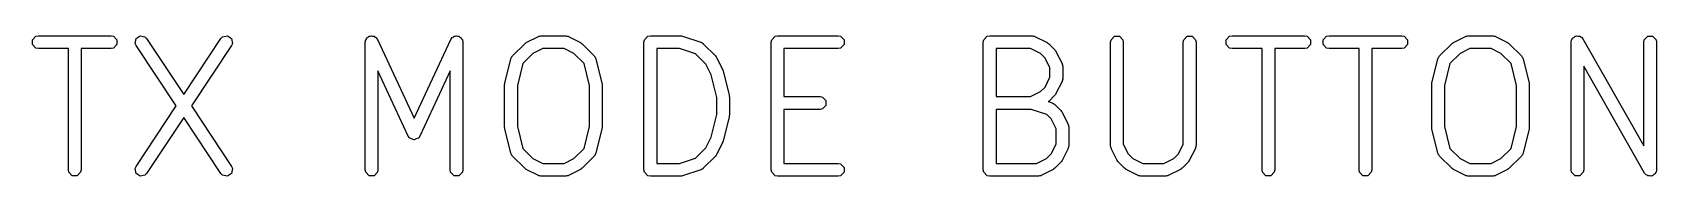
# Model space of a CAD drawing. Header units: millimetres. Extents: x 4 to 152, y 19 to 149.
# Drawn here: x 19.75 to 32.52, y 88.33 to 89.43 of the extents above; entities that cross this region are included whole.
import ezdxf

# ---------------------------------------------------------------- set-up
doc = ezdxf.new("R2010")
doc.units = ezdxf.units.MM
doc.layers.add('F.Silkscreen', color=41, linetype='CONTINUOUS', true_color=0xf2eda1)

msp = doc.modelspace()

# ---------------------------------------------------------------- linework, layer by layer
at = {"layer": 'F.Silkscreen', "linetype": 'CONTINUOUS'}
for p, q in [((19.754833, 89.396715), (19.781893, 89.423775)), ((19.754833, 89.358447), (19.754833, 89.396715)), ((19.781893, 89.331387), (19.754833, 89.358447)), ((19.781893, 89.423775), (19.801027, 89.427581)), ((19.801027, 89.427581), (20.372455, 89.427581)), ((20.372455, 89.427581), (20.391589, 89.423775)), ((20.391589, 89.423775), (20.418649, 89.396715)), ((20.418649, 89.358447), (20.391589, 89.331387)), ((20.418649, 89.396715), (20.418649, 89.358447)), ((20.561502, 89.367878), (20.569007, 89.405403)), ((20.568948, 89.349846), (20.561502, 89.367878)), ((20.883791, 88.877581), (20.568948, 89.349846)), ((20.569007, 89.405403), (20.600848, 89.42663)), ((20.600848, 89.42663), (20.638373, 89.419125)), ((20.638373, 89.419125), (20.652154, 89.405316)), ((20.652154, 89.405316), (20.943883, 88.967721)), ((20.943883, 88.967721), (21.235614, 89.405316)), ((21.318819, 89.349846), (21.003976, 88.877581)), ((21.235614, 89.405316), (21.249395, 89.419125)), ((21.249395, 89.419125), (21.28692, 89.42663)), ((21.28692, 89.42663), (21.318761, 89.405403)), ((21.318761, 89.405403), (21.326266, 89.367878)), ((21.326266, 89.367878), (21.318819, 89.349846)), ((22.370075, 89.377581), (22.373881, 89.396715)), ((22.370075, 88.377581), (22.370075, 89.377581)), ((22.373881, 89.396715), (22.380163, 89.402998)), ((22.380163, 89.402998), (22.383201, 89.41135)), ((22.383201, 89.41135), (22.393166, 89.416001)), ((22.393166, 89.416001), (22.400941, 89.423775)), ((22.400941, 89.423775), (22.409826, 89.423775)), ((22.409826, 89.423775), (22.417879, 89.427533)), ((22.417879, 89.427533), (22.428214, 89.423775)), ((22.428214, 89.423775), (22.439209, 89.423775)), ((22.439209, 89.423775), (22.445491, 89.417493)), ((22.445491, 89.417493), (22.453844, 89.414455)), ((22.453844, 89.414455), (22.465384, 89.398725)), ((22.465384, 89.398725), (22.753407, 88.781531)), ((22.753407, 88.781531), (23.041432, 89.398726)), ((23.041432, 89.398726), (23.052972, 89.414455)), ((23.052972, 89.414455), (23.061324, 89.417493)), ((23.061324, 89.417493), (23.067607, 89.423775)), ((23.067607, 89.423775), (23.078602, 89.423775)), ((23.078602, 89.423775), (23.088937, 89.427533)), ((23.088937, 89.427533), (23.09699, 89.423775)), ((23.09699, 89.423775), (23.105875, 89.423775)), ((23.105875, 89.423775), (23.113649, 89.416001)), ((23.113649, 89.416001), (23.123615, 89.41135)), ((23.123615, 89.41135), (23.126652, 89.402998)), ((23.126652, 89.402998), (23.132935, 89.396715)), ((23.132935, 89.396715), (23.136741, 89.377581)), ((23.136741, 89.377581), (23.136741, 88.377581)), ((23.527577, 89.270079), (23.622815, 89.365317)), ((23.622815, 89.365317), (23.629474, 89.369768)), ((23.629474, 89.369768), (23.635809, 89.374683)), ((23.635809, 89.374683), (23.731047, 89.422302)), ((23.731047, 89.422302), (23.733462, 89.422964)), ((23.733462, 89.422964), (23.734274, 89.423775)), ((23.734274, 89.423775), (23.742135, 89.425339)), ((23.742135, 89.425339), (23.749863, 89.427455)), ((23.749863, 89.427455), (23.750951, 89.427093)), ((23.750951, 89.427093), (23.753408, 89.427581)), ((23.753408, 89.427581), (23.943884, 89.427581)), ((23.943884, 89.427581), (23.94634, 89.427093)), ((23.94634, 89.427093), (23.947429, 89.427455)), ((23.947429, 89.427455), (23.955156, 89.425339)), ((23.955156, 89.425339), (23.963018, 89.423775)), ((23.963018, 89.423775), (23.963829, 89.422964)), ((23.963829, 89.422964), (23.966245, 89.422302)), ((23.966245, 89.422302), (24.061482, 89.374684)), ((24.061482, 89.374684), (24.067815, 89.369769)), ((24.067815, 89.369769), (24.074477, 89.365317)), ((24.074477, 89.365317), (24.169715, 89.270079)), ((24.560551, 89.377581), (24.564357, 89.396715)), ((24.560551, 88.377581), (24.560551, 89.377581)), ((24.564357, 89.396715), (24.591417, 89.423775)), ((24.591417, 89.423775), (24.610551, 89.427581)), ((24.610551, 89.427581), (24.848646, 89.427581)), ((24.848646, 89.427581), (24.856508, 89.426018)), ((24.856508, 89.426018), (24.864457, 89.425015)), ((24.864457, 89.425015), (25.007314, 89.377396)), ((25.007314, 89.377396), (25.009489, 89.376156)), ((25.009489, 89.376156), (25.010637, 89.376156)), ((25.010637, 89.376156), (25.017301, 89.371703)), ((25.017301, 89.371703), (25.024262, 89.367735)), ((25.024262, 89.367735), (25.024775, 89.366709)), ((25.024775, 89.366709), (25.026858, 89.365317)), ((25.026858, 89.365317), (25.122096, 89.270079)), ((25.560551, 89.377581), (25.564357, 89.396715)), ((25.560551, 88.377581), (25.560551, 89.377581)), ((25.564357, 89.396715), (25.591417, 89.423775)), ((25.591417, 89.423775), (25.610551, 89.427581)), ((25.610551, 89.427581), (26.086741, 89.427581)), ((26.086741, 89.427581), (26.105875, 89.423775)), ((26.105875, 89.423775), (26.132935, 89.396715)), ((26.132935, 89.358447), (26.105875, 89.331387)), ((26.132935, 89.396715), (26.132935, 89.358447)), ((27.227218, 89.377581), (27.231024, 89.396715)), ((27.227218, 88.377581), (27.227218, 89.377581)), ((27.231024, 89.396715), (27.258084, 89.423775)), ((27.258084, 89.423775), (27.277218, 89.427581)), ((27.277218, 89.427581), (27.610551, 89.427581)), ((27.610551, 89.427581), (27.613007, 89.427093)), ((27.613007, 89.427093), (27.614096, 89.427455)), ((27.614096, 89.427455), (27.621823, 89.425339)), ((27.621823, 89.425339), (27.629685, 89.423775)), ((27.629685, 89.423775), (27.630496, 89.422964)), ((27.630496, 89.422964), (27.632912, 89.422302)), ((27.632912, 89.422302), (27.728149, 89.374684)), ((27.728149, 89.374684), (27.734482, 89.369769)), ((27.734482, 89.369769), (27.741144, 89.365317)), ((27.741144, 89.365317), (27.788763, 89.317699)), ((28.227218, 89.377581), (28.231024, 89.396715)), ((28.227218, 88.568058), (28.227218, 89.377581)), ((28.231024, 89.396715), (28.258084, 89.423775)), ((28.258084, 89.423775), (28.296352, 89.423775)), ((28.296352, 89.423775), (28.323412, 89.396715)), ((28.323412, 89.396715), (28.327218, 89.377581)), ((28.327218, 89.377581), (28.327218, 88.579861)), ((28.798646, 89.377581), (28.802452, 89.396715)), ((28.798646, 88.579862), (28.798646, 89.377581)), ((28.802452, 89.396715), (28.829512, 89.423775)), ((28.829512, 89.423775), (28.86778, 89.423775)), ((28.86778, 89.423775), (28.89484, 89.396715)), ((28.89484, 89.396715), (28.898646, 89.377581)), ((28.898646, 89.377581), (28.898646, 88.568058)), ((29.135786, 89.396715), (29.162846, 89.423775)), ((29.135786, 89.358447), (29.135786, 89.396715)), ((29.162846, 89.331387), (29.135786, 89.358447)), ((29.162846, 89.423775), (29.18198, 89.427581)), ((29.18198, 89.427581), (29.753408, 89.427581)), ((29.753408, 89.427581), (29.772542, 89.423775)), ((29.772542, 89.423775), (29.799602, 89.396715)), ((29.799602, 89.358447), (29.772542, 89.331387)), ((29.799602, 89.396715), (29.799602, 89.358447)), ((29.897691, 89.396715), (29.924751, 89.423775)), ((29.897691, 89.358447), (29.897691, 89.396715)), ((29.924751, 89.331387), (29.897691, 89.358447)), ((29.924751, 89.423775), (29.943885, 89.427581)), ((29.943885, 89.427581), (30.515313, 89.427581)), ((30.515313, 89.427581), (30.534447, 89.423775)), ((30.534447, 89.423775), (30.561507, 89.396715)), ((30.561507, 89.358447), (30.534447, 89.331387)), ((30.561507, 89.396715), (30.561507, 89.358447)), ((30.813292, 89.270079), (30.90853, 89.365317)), ((30.90853, 89.365317), (30.915189, 89.369768)), ((30.915189, 89.369768), (30.921524, 89.374683)), ((30.921524, 89.374683), (31.016762, 89.422302)), ((31.016762, 89.422302), (31.019177, 89.422964)), ((31.019177, 89.422964), (31.019989, 89.423775)), ((31.019989, 89.423775), (31.02785, 89.425339)), ((31.02785, 89.425339), (31.035578, 89.427455)), ((31.035578, 89.427455), (31.036666, 89.427093)), ((31.036666, 89.427093), (31.039123, 89.427581)), ((31.039123, 89.427581), (31.229599, 89.427581)), ((31.229599, 89.427581), (31.232055, 89.427093)), ((31.232055, 89.427093), (31.233144, 89.427455)), ((31.233144, 89.427455), (31.240871, 89.425339)), ((31.240871, 89.425339), (31.248733, 89.423775)), ((31.248733, 89.423775), (31.249544, 89.422964)), ((31.249544, 89.422964), (31.25196, 89.422302)), ((31.25196, 89.422302), (31.347197, 89.374684)), ((31.347197, 89.374684), (31.35353, 89.369769)), ((31.35353, 89.369769), (31.360192, 89.365317)), ((31.360192, 89.365317), (31.45543, 89.270079)), ((31.846266, 89.377581), (31.850072, 89.396715)), ((31.846266, 88.377581), (31.846266, 89.377581)), ((31.850072, 89.396715), (31.854926, 89.40157)), ((31.854926, 89.40157), (31.856734, 89.408196)), ((31.856734, 89.408196), (31.867978, 89.414622)), ((31.867978, 89.414622), (31.877132, 89.423775)), ((31.877132, 89.423775), (31.883998, 89.423775)), ((31.883998, 89.423775), (31.88996, 89.427182)), ((31.88996, 89.427182), (31.902453, 89.423775)), ((31.902453, 89.423775), (31.9154, 89.423775)), ((31.9154, 89.423775), (31.920254, 89.418921)), ((31.920254, 89.418921), (31.926881, 89.417113)), ((31.926881, 89.417113), (31.939678, 89.402388)), ((31.939678, 89.402388), (32.417694, 88.56586)), ((32.417694, 89.377581), (32.4215, 89.396715)), ((32.417694, 88.56586), (32.417694, 89.377581)), ((32.4215, 89.396715), (32.44856, 89.423775)), ((32.44856, 89.423775), (32.486828, 89.423775)), ((32.486828, 89.423775), (32.513888, 89.396715)), ((32.513888, 89.396715), (32.517694, 89.377581)), ((32.517694, 89.377581), (32.517694, 88.377581)), ((19.801027, 89.327581), (19.781893, 89.331387)), ((20.036741, 89.327581), (19.801027, 89.327581)), ((20.036741, 88.377581), (20.036741, 89.327581)), ((20.372455, 89.327581), (20.136741, 89.327581)), ((20.136741, 89.327581), (20.136741, 88.377581)), ((20.391589, 89.331387), (20.372455, 89.327581)), ((23.466806, 89.056375), (23.514425, 89.246851)), ((23.514425, 89.246851), (23.516738, 89.251748)), ((23.516738, 89.253858), (23.520141, 89.258952)), ((23.516738, 89.251748), (23.516738, 89.253858)), ((23.520141, 89.258952), (23.522758, 89.26449)), ((23.522758, 89.26449), (23.524568, 89.265577)), ((23.524568, 89.265577), (23.527577, 89.270079)), ((23.687786, 89.288869), (23.60808, 89.209163)), ((23.765212, 89.327581), (23.687786, 89.288869)), ((23.932081, 89.327581), (23.765212, 89.327581)), ((24.009505, 89.288869), (23.932081, 89.327581)), ((24.089211, 89.209163), (24.009505, 89.288869)), ((24.169715, 89.270079), (24.172723, 89.265577)), ((24.172723, 89.265577), (24.174534, 89.26449)), ((24.174534, 89.26449), (24.17715, 89.258952)), ((24.17715, 89.258952), (24.180554, 89.253858)), ((24.180554, 89.253858), (24.180554, 89.251748)), ((24.180554, 89.251748), (24.182867, 89.246851)), ((24.182867, 89.246851), (24.230486, 89.056375)), ((24.840533, 89.327581), (24.660551, 89.327581)), ((24.660551, 89.327581), (24.660551, 88.427581)), ((24.964494, 89.286261), (24.840533, 89.327581)), ((25.045647, 89.205108), (24.964494, 89.286261)), ((25.122096, 89.270079), (25.126546, 89.26342)), ((25.126546, 89.26342), (25.131462, 89.257085)), ((25.131462, 89.257085), (25.179081, 89.161847)), ((26.086741, 89.327581), (25.660551, 89.327581)), ((25.660551, 89.327581), (25.660551, 88.951391)), ((26.105875, 89.331387), (26.086741, 89.327581)), ((27.598748, 89.327581), (27.327218, 89.327581)), ((27.327218, 89.327581), (27.327218, 88.951391)), ((27.676171, 89.28887), (27.598748, 89.327581)), ((27.712315, 89.252725), (27.676171, 89.28887)), ((27.751027, 89.175302), (27.712315, 89.252725)), ((27.788763, 89.317699), (27.793217, 89.311033)), ((27.793217, 89.311033), (27.798129, 89.304704)), ((27.798129, 89.304704), (27.845748, 89.209466)), ((29.18198, 89.327581), (29.162846, 89.331387)), ((29.417694, 89.327581), (29.18198, 89.327581)), ((29.417694, 88.377581), (29.417694, 89.327581)), ((29.753408, 89.327581), (29.517694, 89.327581)), ((29.517694, 89.327581), (29.517694, 88.377581)), ((29.772542, 89.331387), (29.753408, 89.327581)), ((29.943885, 89.327581), (29.924751, 89.331387)), ((30.179599, 89.327581), (29.943885, 89.327581)), ((30.179599, 88.377581), (30.179599, 89.327581)), ((30.515313, 89.327581), (30.279599, 89.327581)), ((30.279599, 89.327581), (30.279599, 88.377581)), ((30.534447, 89.331387), (30.515313, 89.327581)), ((30.752521, 89.056375), (30.80014, 89.246851)), ((30.80014, 89.246851), (30.802453, 89.251748)), ((30.802453, 89.253858), (30.805856, 89.258952)), ((30.802453, 89.251748), (30.802453, 89.253858)), ((30.805856, 89.258952), (30.808473, 89.26449)), ((30.808473, 89.26449), (30.810283, 89.265577)), ((30.810283, 89.265577), (30.813292, 89.270079)), ((30.973501, 89.288869), (30.893795, 89.209163)), ((31.050927, 89.327581), (30.973501, 89.288869)), ((31.217796, 89.327581), (31.050927, 89.327581)), ((31.29522, 89.288869), (31.217796, 89.327581)), ((31.374926, 89.209163), (31.29522, 89.288869)), ((31.45543, 89.270079), (31.458438, 89.265577)), ((31.458438, 89.265577), (31.460249, 89.26449)), ((31.460249, 89.26449), (31.462865, 89.258952)), ((31.462865, 89.258952), (31.466269, 89.253858)), ((31.466269, 89.253858), (31.466269, 89.251748)), ((31.466269, 89.251748), (31.468582, 89.246851)), ((31.468582, 89.246851), (31.516201, 89.056375)), ((22.708099, 88.642151), (22.470075, 89.152204)), ((22.470075, 89.152204), (22.470075, 88.377581)), ((23.036741, 89.152204), (22.798717, 88.642152)), ((23.036741, 88.377581), (23.036741, 89.152204)), ((23.60808, 89.209163), (23.565313, 89.038093)), ((24.131979, 89.038093), (24.089211, 89.209163)), ((25.087184, 89.122034), (25.045647, 89.205108)), ((25.131979, 88.942855), (25.087184, 89.122034)), ((25.179081, 89.161847), (25.180527, 89.156566)), ((25.180527, 89.156566), (25.182867, 89.151613)), ((25.182867, 89.151613), (25.230486, 88.961137)), ((27.712315, 89.026248), (27.751027, 89.103671)), ((27.751027, 89.103671), (27.751027, 89.175302)), ((27.845748, 89.209466), (27.846409, 89.207051)), ((27.846409, 89.207051), (27.847221, 89.206239)), ((27.847221, 89.206239), (27.848784, 89.198378)), ((27.848784, 89.198378), (27.850901, 89.19065)), ((27.850901, 89.088322), (27.848784, 89.080595)), ((27.850901, 89.19065), (27.850538, 89.189562)), ((27.850538, 89.189562), (27.851027, 89.187105)), ((27.851027, 89.091867), (27.850538, 89.089411)), ((27.850538, 89.089411), (27.850901, 89.088322)), ((27.851027, 89.187105), (27.851027, 89.091867)), ((30.893795, 89.209163), (30.851028, 89.038093)), ((31.417694, 89.038093), (31.374926, 89.209163)), ((32.424282, 88.352774), (31.946266, 89.189303)), ((31.946266, 89.189303), (31.946266, 88.377581)), ((23.465313, 89.044248), (23.466508, 89.050258)), ((23.465313, 88.710915), (23.465313, 89.044248)), ((23.466508, 89.050258), (23.466806, 89.056375)), ((23.565313, 89.038093), (23.565313, 88.71707)), ((24.131979, 88.71707), (24.131979, 89.038093)), ((24.230486, 89.056375), (24.230783, 89.050258)), ((24.230783, 89.050258), (24.231979, 89.044248)), ((24.231979, 89.044248), (24.231979, 88.710915)), ((25.230486, 88.961137), (25.230783, 88.95502)), ((27.598748, 88.951391), (27.676171, 88.990103)), ((27.676171, 88.990103), (27.712315, 89.026248)), ((27.788763, 88.961273), (27.741144, 88.913655)), ((27.793217, 88.96794), (27.788763, 88.961273)), ((27.798129, 88.974268), (27.793217, 88.96794)), ((27.845748, 89.069506), (27.798129, 88.974268)), ((27.846409, 89.071922), (27.845748, 89.069506)), ((27.847221, 89.072733), (27.846409, 89.071922)), ((27.848784, 89.080595), (27.847221, 89.072733)), ((30.751028, 89.044248), (30.752223, 89.050258)), ((30.751028, 88.710915), (30.751028, 89.044248)), ((30.752223, 89.050258), (30.752521, 89.056375)), ((30.851028, 89.038093), (30.851028, 88.71707)), ((31.417694, 88.71707), (31.417694, 89.038093)), ((31.516201, 89.056375), (31.516498, 89.050258)), ((31.516498, 89.050258), (31.517694, 89.044248)), ((31.517694, 89.044248), (31.517694, 88.710915)), ((20.568948, 88.405316), (20.883791, 88.877581)), ((21.003976, 88.877581), (21.318819, 88.405316)), ((25.131979, 88.812308), (25.131979, 88.942855)), ((25.230783, 88.95502), (25.231979, 88.94901)), ((25.231979, 88.94901), (25.231979, 88.806153)), ((25.660551, 88.951391), (25.943884, 88.951391)), ((25.943884, 88.851391), (25.660551, 88.851391)), ((25.660551, 88.851391), (25.660551, 88.427581)), ((25.943884, 88.951391), (25.963018, 88.947585)), ((25.963018, 88.855197), (25.943884, 88.851391)), ((25.963018, 88.947585), (25.990078, 88.920525)), ((25.990078, 88.882257), (25.963018, 88.855197)), ((25.990078, 88.920525), (25.990078, 88.882257)), ((27.327218, 88.951391), (27.598748, 88.951391)), ((27.602438, 88.851391), (27.327218, 88.851391)), ((27.327218, 88.851391), (27.327218, 88.427581)), ((27.726399, 88.810071), (27.602438, 88.851391)), ((27.741144, 88.913655), (27.738058, 88.911593)), ((27.738058, 88.911593), (27.769219, 88.901206)), ((27.769219, 88.901206), (27.771394, 88.899966)), ((27.771394, 88.899966), (27.772542, 88.899966)), ((27.772542, 88.899966), (27.779206, 88.895513)), ((27.779206, 88.895513), (27.786167, 88.891545)), ((27.786167, 88.891545), (27.78668, 88.890519)), ((27.78668, 88.890519), (27.788763, 88.889127)), ((27.788763, 88.889127), (27.836382, 88.841509)), ((27.836382, 88.841509), (27.840836, 88.834843)), ((27.840836, 88.834843), (27.845748, 88.828514)), ((20.943883, 88.787442), (20.652154, 88.349846)), ((21.235614, 88.349846), (20.943883, 88.787442)), ((23.466508, 88.704906), (23.465313, 88.710915)), ((23.466806, 88.698788), (23.466508, 88.704906)), ((23.565313, 88.71707), (23.60808, 88.546002)), ((24.089211, 88.546001), (24.131979, 88.71707)), ((24.230783, 88.704906), (24.230486, 88.698788)), ((24.231979, 88.710915), (24.230783, 88.704906)), ((25.087184, 88.63313), (25.131979, 88.812308)), ((25.230486, 88.794026), (25.182867, 88.60355)), ((25.230783, 88.800144), (25.230486, 88.794026)), ((25.231979, 88.806153), (25.230783, 88.800144)), ((27.759934, 88.776535), (27.726399, 88.810071)), ((27.798646, 88.699112), (27.759934, 88.776535)), ((27.845748, 88.828514), (27.893367, 88.733276)), ((27.893367, 88.733276), (27.894028, 88.730861)), ((27.894028, 88.730861), (27.89484, 88.730049)), ((27.89484, 88.730049), (27.896403, 88.722188)), ((27.896403, 88.722188), (27.89852, 88.71446)), ((27.89852, 88.71446), (27.898157, 88.713372)), ((27.898157, 88.713372), (27.898646, 88.710915)), ((27.898646, 88.710915), (27.898646, 88.568058)), ((30.752223, 88.704906), (30.751028, 88.710915)), ((30.752521, 88.698788), (30.752223, 88.704906)), ((30.851028, 88.71707), (30.893795, 88.546002)), ((31.374926, 88.546001), (31.417694, 88.71707)), ((31.516498, 88.704906), (31.516201, 88.698788)), ((31.517694, 88.710915), (31.516498, 88.704906)), ((22.715721, 88.631762), (22.708099, 88.642151)), ((22.716534, 88.629527), (22.715721, 88.631762)), ((22.717791, 88.628941), (22.716534, 88.629527)), ((22.719639, 88.626422), (22.717791, 88.628941)), ((22.735711, 88.620578), (22.719639, 88.626422)), ((22.751212, 88.613344), (22.735711, 88.620578)), ((22.753408, 88.614143), (22.751212, 88.613344)), ((22.755604, 88.613344), (22.753408, 88.614143)), ((22.771104, 88.620578), (22.755604, 88.613344)), ((22.787177, 88.626422), (22.771104, 88.620578)), ((22.789024, 88.628941), (22.787177, 88.626422)), ((22.790282, 88.629527), (22.789024, 88.628941)), ((22.791094, 88.631763), (22.790282, 88.629527)), ((22.798717, 88.642152), (22.791094, 88.631763)), ((23.514425, 88.508312), (23.466806, 88.698788)), ((24.230486, 88.698788), (24.182867, 88.508312)), ((25.045647, 88.550056), (25.087184, 88.63313)), ((25.179081, 88.593316), (25.131462, 88.498078)), ((25.180527, 88.598598), (25.179081, 88.593316)), ((25.182867, 88.60355), (25.180527, 88.598598)), ((27.759934, 88.502439), (27.798646, 88.579862)), ((27.798646, 88.579862), (27.798646, 88.699112)), ((28.327218, 88.579861), (28.365929, 88.502439)), ((28.759934, 88.502439), (28.798646, 88.579862)), ((30.80014, 88.508312), (30.752521, 88.698788)), ((31.516201, 88.698788), (31.468582, 88.508312)), ((23.516738, 88.503416), (23.514425, 88.508312)), ((23.516738, 88.501305), (23.516738, 88.503416)), ((23.520142, 88.49621), (23.516738, 88.501305)), ((23.522758, 88.490673), (23.520142, 88.49621)), ((23.524566, 88.489588), (23.522758, 88.490673)), ((23.527576, 88.485084), (23.524566, 88.489588)), ((23.622815, 88.389845), (23.527576, 88.485084)), ((23.60808, 88.546002), (23.687789, 88.466293)), ((23.687789, 88.466293), (23.765212, 88.427581)), ((23.932081, 88.427581), (24.009503, 88.466292)), ((24.009503, 88.466292), (24.089211, 88.546001)), ((24.169716, 88.485084), (24.074478, 88.389845)), ((24.172725, 88.489588), (24.169716, 88.485084)), ((24.174534, 88.490673), (24.172725, 88.489588)), ((24.177149, 88.49621), (24.174534, 88.490673)), ((24.180554, 88.501305), (24.177149, 88.49621)), ((24.182867, 88.508312), (24.180554, 88.503416)), ((24.180554, 88.503416), (24.180554, 88.501305)), ((24.840533, 88.427581), (24.964493, 88.468902)), ((24.964493, 88.468902), (25.045647, 88.550056)), ((25.122097, 88.485084), (25.026859, 88.389845)), ((25.12655, 88.49175), (25.122097, 88.485084)), ((25.131462, 88.498078), (25.12655, 88.49175)), ((27.646367, 88.427581), (27.723788, 88.466292)), ((27.723788, 88.466292), (27.759934, 88.502439)), ((27.845748, 88.450459), (27.840836, 88.444131)), ((27.893367, 88.545697), (27.845748, 88.450459)), ((27.894028, 88.548113), (27.893367, 88.545697)), ((27.89484, 88.548924), (27.894028, 88.548113)), ((27.896403, 88.556786), (27.89484, 88.548924)), ((27.89852, 88.564513), (27.896403, 88.556786)), ((27.898646, 88.568058), (27.898157, 88.565602)), ((27.898157, 88.565602), (27.89852, 88.564513)), ((28.227706, 88.565602), (28.227218, 88.568058)), ((28.227344, 88.564513), (28.227706, 88.565602)), ((28.22946, 88.556786), (28.227344, 88.564513)), ((28.231024, 88.548924), (28.22946, 88.556786)), ((28.231835, 88.548113), (28.231024, 88.548924)), ((28.232497, 88.545697), (28.231835, 88.548113)), ((28.280115, 88.45046), (28.232497, 88.545697)), ((28.285026, 88.444132), (28.280115, 88.45046)), ((28.365929, 88.502439), (28.402075, 88.466292)), ((28.402075, 88.466292), (28.479498, 88.427581)), ((28.646367, 88.427581), (28.723788, 88.466292)), ((28.723788, 88.466292), (28.759934, 88.502439)), ((28.845748, 88.450459), (28.840836, 88.444131)), ((28.893367, 88.545697), (28.845748, 88.450459)), ((28.894028, 88.548113), (28.893367, 88.545697)), ((28.89484, 88.548924), (28.894028, 88.548113)), ((28.896403, 88.556786), (28.89484, 88.548924)), ((28.89852, 88.564513), (28.896403, 88.556786)), ((28.898646, 88.568058), (28.898157, 88.565602)), ((28.898157, 88.565602), (28.89852, 88.564513)), ((30.802453, 88.503416), (30.80014, 88.508312)), ((30.802453, 88.501305), (30.802453, 88.503416)), ((30.805857, 88.49621), (30.802453, 88.501305)), ((30.808473, 88.490673), (30.805857, 88.49621)), ((30.810281, 88.489588), (30.808473, 88.490673)), ((30.813291, 88.485084), (30.810281, 88.489588)), ((30.90853, 88.389845), (30.813291, 88.485084)), ((30.893795, 88.546002), (30.973504, 88.466293)), ((30.973504, 88.466293), (31.050927, 88.427581)), ((31.217796, 88.427581), (31.295218, 88.466292)), ((31.295218, 88.466292), (31.374926, 88.546001)), ((31.455431, 88.485084), (31.360193, 88.389845)), ((31.45844, 88.489588), (31.455431, 88.485084)), ((31.460249, 88.490673), (31.45844, 88.489588)), ((31.462864, 88.49621), (31.460249, 88.490673)), ((31.466269, 88.501305), (31.462864, 88.49621)), ((31.468582, 88.508312), (31.466269, 88.503416)), ((31.466269, 88.503416), (31.466269, 88.501305)), ((20.040547, 88.358447), (20.036741, 88.377581)), ((20.067607, 88.331387), (20.040547, 88.358447)), ((20.105875, 88.331387), (20.067607, 88.331387)), ((20.132935, 88.358447), (20.105875, 88.331387)), ((20.136741, 88.377581), (20.132935, 88.358447)), ((20.561502, 88.387284), (20.568948, 88.405316)), ((20.569007, 88.349759), (20.561502, 88.387284)), ((20.600848, 88.328532), (20.569007, 88.349759)), ((20.638373, 88.336037), (20.600848, 88.328532)), ((20.652154, 88.349846), (20.638373, 88.336037)), ((21.249395, 88.336037), (21.235614, 88.349846)), ((21.28692, 88.328532), (21.249395, 88.336037)), ((21.318761, 88.349759), (21.28692, 88.328532)), ((21.326266, 88.387284), (21.318761, 88.349759)), ((21.318819, 88.405316), (21.326266, 88.387284)), ((22.373881, 88.358447), (22.370075, 88.377581)), ((22.400941, 88.331387), (22.373881, 88.358447)), ((22.439209, 88.331387), (22.400941, 88.331387)), ((22.466269, 88.358447), (22.439209, 88.331387)), ((22.470075, 88.377581), (22.466269, 88.358447)), ((23.040547, 88.358447), (23.036741, 88.377581)), ((23.067607, 88.331387), (23.040547, 88.358447)), ((23.105875, 88.331387), (23.067607, 88.331387)), ((23.132935, 88.358447), (23.105875, 88.331387)), ((23.136741, 88.377581), (23.132935, 88.358447)), ((23.629474, 88.385395), (23.622815, 88.389845)), ((23.635809, 88.380479), (23.629474, 88.385395)), ((23.731047, 88.33286), (23.635809, 88.380479)), ((23.733462, 88.332199), (23.731047, 88.33286)), ((23.734274, 88.331387), (23.733462, 88.332199)), ((23.742135, 88.329824), (23.734274, 88.331387)), ((23.749863, 88.327707), (23.742135, 88.329824)), ((23.750951, 88.32807), (23.749863, 88.327707)), ((23.753408, 88.327581), (23.750951, 88.32807)), ((23.943884, 88.327581), (23.753408, 88.327581)), ((23.765212, 88.427581), (23.932081, 88.427581)), ((23.94634, 88.32807), (23.943884, 88.327581)), ((23.947429, 88.327707), (23.94634, 88.32807)), ((23.955156, 88.329824), (23.947429, 88.327707)), ((23.963018, 88.331387), (23.955156, 88.329824)), ((23.963829, 88.332199), (23.963018, 88.331387)), ((23.966245, 88.33286), (23.963829, 88.332199)), ((24.061482, 88.380478), (23.966245, 88.33286)), ((24.067809, 88.385389), (24.061482, 88.380478)), ((24.074478, 88.389845), (24.067809, 88.385389)), ((24.564357, 88.358447), (24.560551, 88.377581)), ((24.591417, 88.331387), (24.564357, 88.358447)), ((24.610551, 88.327581), (24.591417, 88.331387)), ((24.848646, 88.327581), (24.610551, 88.327581)), ((24.660551, 88.427581), (24.840533, 88.427581)), ((24.856508, 88.329145), (24.848646, 88.327581)), ((24.864457, 88.330147), (24.856508, 88.329145)), ((25.007314, 88.377766), (24.864457, 88.330147)), ((25.009489, 88.379006), (25.007314, 88.377766)), ((25.010638, 88.379006), (25.009489, 88.379006)), ((25.017308, 88.383464), (25.010638, 88.379006)), ((25.024262, 88.387427), (25.017308, 88.383464)), ((25.024774, 88.388453), (25.024262, 88.387427)), ((25.026859, 88.389845), (25.024774, 88.388453)), ((25.564357, 88.358447), (25.560551, 88.377581)), ((25.591417, 88.331387), (25.564357, 88.358447)), ((25.610551, 88.327581), (25.591417, 88.331387)), ((26.086741, 88.327581), (25.610551, 88.327581)), ((25.660551, 88.427581), (26.086741, 88.427581)), ((26.086741, 88.427581), (26.105875, 88.423775)), ((26.105875, 88.331387), (26.086741, 88.327581)), ((26.105875, 88.423775), (26.132935, 88.396715)), ((26.132935, 88.358447), (26.105875, 88.331387)), ((26.132935, 88.396715), (26.132935, 88.358447)), ((27.231024, 88.358447), (27.227218, 88.377581)), ((27.258084, 88.331387), (27.231024, 88.358447)), ((27.277218, 88.327581), (27.258084, 88.331387)), ((27.65817, 88.327581), (27.277218, 88.327581)), ((27.327218, 88.427581), (27.646367, 88.427581)), ((27.660626, 88.32807), (27.65817, 88.327581)), ((27.661715, 88.327707), (27.660626, 88.32807)), ((27.669442, 88.329824), (27.661715, 88.327707)), ((27.677304, 88.331387), (27.669442, 88.329824)), ((27.678115, 88.332199), (27.677304, 88.331387)), ((27.680531, 88.33286), (27.678115, 88.332199)), ((27.775768, 88.380478), (27.680531, 88.33286)), ((27.782095, 88.385389), (27.775768, 88.380478)), ((27.788764, 88.389845), (27.782095, 88.385389)), ((27.836383, 88.437465), (27.788764, 88.389845)), ((27.840836, 88.444131), (27.836383, 88.437465)), ((28.289481, 88.437465), (28.285026, 88.444132)), ((28.3371, 88.389845), (28.289481, 88.437465)), ((28.343766, 88.385391), (28.3371, 88.389845)), ((28.350095, 88.380479), (28.343766, 88.385391)), ((28.445333, 88.33286), (28.350095, 88.380479)), ((28.447748, 88.332199), (28.445333, 88.33286)), ((28.44856, 88.331387), (28.447748, 88.332199)), ((28.456421, 88.329824), (28.44856, 88.331387)), ((28.464149, 88.327707), (28.456421, 88.329824)), ((28.465237, 88.32807), (28.464149, 88.327707)), ((28.467694, 88.327581), (28.465237, 88.32807)), ((28.65817, 88.327581), (28.467694, 88.327581)), ((28.479498, 88.427581), (28.646367, 88.427581)), ((28.660626, 88.32807), (28.65817, 88.327581)), ((28.661715, 88.327707), (28.660626, 88.32807)), ((28.669442, 88.329824), (28.661715, 88.327707)), ((28.677304, 88.331387), (28.669442, 88.329824)), ((28.678115, 88.332199), (28.677304, 88.331387)), ((28.680531, 88.33286), (28.678115, 88.332199)), ((28.775768, 88.380478), (28.680531, 88.33286)), ((28.782095, 88.385389), (28.775768, 88.380478)), ((28.788764, 88.389845), (28.782095, 88.385389)), ((28.836383, 88.437465), (28.788764, 88.389845)), ((28.840836, 88.444131), (28.836383, 88.437465)), ((29.4215, 88.358447), (29.417694, 88.377581)), ((29.44856, 88.331387), (29.4215, 88.358447)), ((29.486828, 88.331387), (29.44856, 88.331387)), ((29.513888, 88.358447), (29.486828, 88.331387)), ((29.517694, 88.377581), (29.513888, 88.358447)), ((30.183405, 88.358447), (30.179599, 88.377581)), ((30.210465, 88.331387), (30.183405, 88.358447)), ((30.248733, 88.331387), (30.210465, 88.331387)), ((30.275793, 88.358447), (30.248733, 88.331387)), ((30.279599, 88.377581), (30.275793, 88.358447)), ((30.915189, 88.385395), (30.90853, 88.389845)), ((30.921524, 88.380479), (30.915189, 88.385395)), ((31.016762, 88.33286), (30.921524, 88.380479)), ((31.019177, 88.332199), (31.016762, 88.33286)), ((31.019989, 88.331387), (31.019177, 88.332199)), ((31.02785, 88.329824), (31.019989, 88.331387)), ((31.035578, 88.327707), (31.02785, 88.329824)), ((31.036666, 88.32807), (31.035578, 88.327707)), ((31.039123, 88.327581), (31.036666, 88.32807)), ((31.229599, 88.327581), (31.039123, 88.327581)), ((31.050927, 88.427581), (31.217796, 88.427581)), ((31.232055, 88.32807), (31.229599, 88.327581)), ((31.233144, 88.327707), (31.232055, 88.32807)), ((31.240871, 88.329824), (31.233144, 88.327707)), ((31.248733, 88.331387), (31.240871, 88.329824)), ((31.249544, 88.332199), (31.248733, 88.331387)), ((31.25196, 88.33286), (31.249544, 88.332199)), ((31.347197, 88.380478), (31.25196, 88.33286)), ((31.353524, 88.385389), (31.347197, 88.380478)), ((31.360193, 88.389845), (31.353524, 88.385389)), ((31.850072, 88.358447), (31.846266, 88.377581)), ((31.877132, 88.331387), (31.850072, 88.358447)), ((31.9154, 88.331387), (31.877132, 88.331387)), ((31.94246, 88.358447), (31.9154, 88.331387)), ((31.946266, 88.377581), (31.94246, 88.358447)), ((32.43708, 88.338049), (32.424282, 88.352774)), ((32.443704, 88.336243), (32.43708, 88.338049)), ((32.44856, 88.331387), (32.443704, 88.336243)), ((32.461508, 88.331387), (32.44856, 88.331387)), ((32.474, 88.32798), (32.461508, 88.331387)), ((32.479962, 88.331387), (32.474, 88.32798)), ((32.486828, 88.331387), (32.479962, 88.331387)), ((32.495981, 88.340541), (32.486828, 88.331387)), ((32.507226, 88.346966), (32.495981, 88.340541)), ((32.509033, 88.353593), (32.507226, 88.346966)), ((32.513888, 88.358447), (32.509033, 88.353593)), ((32.517694, 88.377581), (32.513888, 88.358447))]:
    msp.add_line(p, q, dxfattribs=at)

doc.saveas('drawing.dxf')
